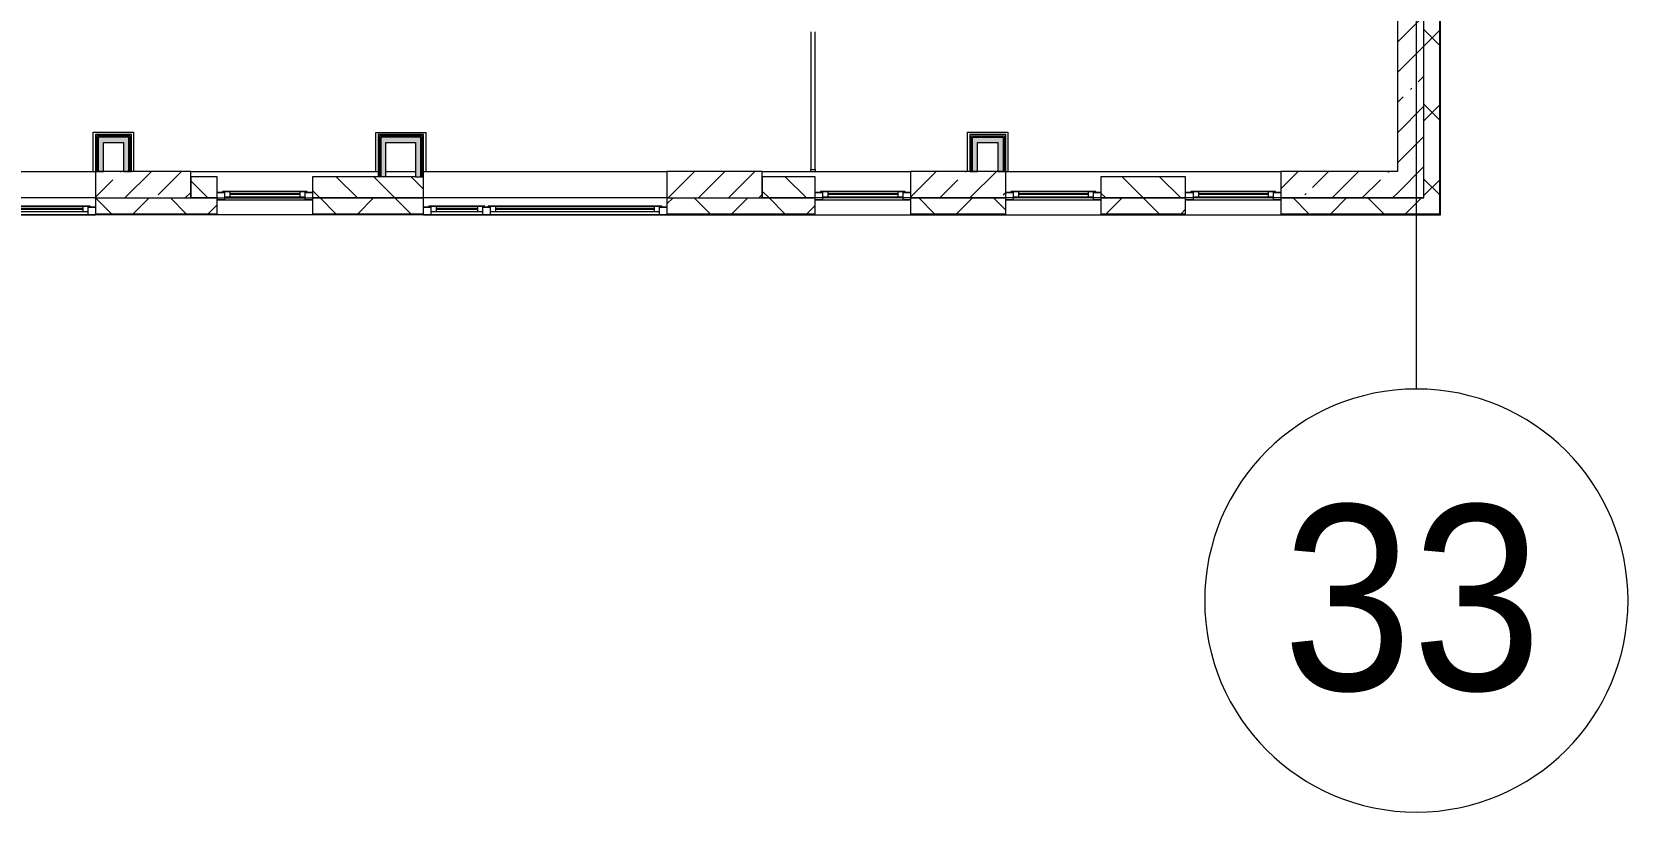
# Model space of a CAD drawing. Header units: millimetres. Extents: x 35147 to 231677, y -8553 to 29000.
# Drawn here: x 216597 to 231677, y -5906 to 1470 of the extents above; entities that cross this region are included whole.
import ezdxf

# ---------------------------------------------------------------- set-up
doc = ezdxf.new("R2010")
doc.units = ezdxf.units.MM
for name, color, linetype, lineweight, true_color in [('A-FLOR-1', 7, 'Continuous', 5, 0xaaaaaa), ('I-WALL-1', 7, 'Continuous', 5, 0xe7e7e7), ('I-WALL-2', 7, 'Continuous', 9, 0xe7e7e7)]:
    doc.layers.add(name, color=color, linetype=linetype, lineweight=lineweight, true_color=true_color)
for name, color, linetype, lineweight in [('A-GLAZ-2', 7, 'Continuous', 5), ('A-WALL', 7, 'Continuous', 9), ('A-WALL-2', 7, 'Continuous', 5), ('I-WALL-3', 7, 'Continuous', 5), ('S-COLS-1', 7, 'Continuous', 5), ('Оси', 7, 'Continuous', 9), ('Оси-1', 7, 'Continuous', 20)]:
    doc.layers.add(name, color=color, linetype=linetype, lineweight=lineweight)
doc.styles.add('Arial_1', font='arial.ttf', dxfattribs={"width": 0.9, "height": 1750})
pattern_1 = [(45, (104667.4, 0), (-353.5534, 353.5534), []), (135, (104667.4, 0), (-353.5534, -353.5534), [])]
pattern_2 = [(45, (104667.4, 0), (-285.1231, 285.1231), []), (45, (104952.5, 0), (-285.1231, 285.1231), [504.031, -100.806, 16.764, -84.042])]
pattern_3 = [(45, (104667.4, 0), (-530.33, 530.33), []), (135, (104667.4, 0), (-530.33, -530.33), [])]

# ---------------------------------------------------------------- blocks, each defined once
blk = doc.blocks.new('120_Окно_СКБ_1Ст - 120_Окно_СКБ_1Ст 900х2500_h_ с форточкой-22876038-2_9_2_птичка')
at = {"layer": 'A-GLAZ-2'}
for p, q in [((-450, -127), (-450, -57)), ((-450, -57), (-380, -57)), ((450, -57), (-450, -57)), ((-380, -127), (-450, -127)), ((-450, -127), (-400, -127)), ((-380, -127), (-400, -127)), ((-400, -127), (-400, -137)), ((-400, -137), (400, -137)), ((400, -137), (-400, -137)), ((-380, -57), (-380, -127)), ((380, -87), (-380, -87)), ((-380, -87), (-380, -127)), ((-330, -137), (-330, -87)), ((-330, -107), (330, -107)), ((330, -117), (-330, -117)), ((330, -137), (330, -87)), ((380, -127), (380, -57)), ((380, -57), (450, -57)), ((380, -127), (380, -87)), ((450, -127), (380, -127)), ((400, -127), (380, -127)), ((400, -127), (450, -127)), ((400, -137), (400, -127)), ((450, -57), (450, -127))]:
    blk.add_line(p, q, dxfattribs=at)
blk = doc.blocks.new('120_Окно_СКБ_2Ст_Фрамуга сверху - 120_Окно_СКБ_2Ст_2300х2500_h_ ДОО-22877051-2_9_2_птичка')
at = {"layer": 'A-GLAZ-2'}
for p, q in [((-1150, 13), (-1150, 83)), ((-1150, 83), (-1080, 83)), ((1150, 83), (-1150, 83)), ((-1080, 13), (-1150, 13)), ((-1150, 13), (-1100, 13)), ((-1080, 13), (-1100, 13)), ((-1100, 13), (-1100, 3)), ((-1100, 3), (540, 3)), ((540, 3), (-1100, 3)), ((-1080, 83), (-1080, 13)), ((-1080, 83), (1080, 83)), ((520, 53), (-1080, 53)), ((-1080, 53), (-1080, 13)), ((-1030, 3), (-1030, 53)), ((-1030, 33), (470, 33)), ((470, 23), (-1030, 23)), ((470, 3), (470, 53)), ((520, 13), (520, 83)), ((520, 83), (590, 83)), ((520, 13), (520, 53)), ((590, 13), (520, 13)), ((540, 13), (520, 13)), ((540, 13), (570, 13)), ((540, 13), (570, 13)), ((540, 3), (540, 13)), ((590, 13), (570, 13)), ((570, 13), (570, 3)), ((570, 3), (1100, 3)), ((1100, 3), (570, 3)), ((590, 83), (590, 13)), ((1080, 53), (590, 53)), ((590, 53), (590, 13)), ((640, 3), (640, 53)), ((640, 33), (1030, 33)), ((1030, 23), (640, 23)), ((1030, 3), (1030, 53)), ((1080, 13), (1080, 83)), ((1080, 83), (1150, 83)), ((1080, 13), (1080, 53)), ((1150, 13), (1080, 13)), ((1100, 13), (1080, 13)), ((1100, 13), (1150, 13)), ((1100, 3), (1100, 13)), ((1150, 83), (1150, 13))]:
    blk.add_line(p, q, dxfattribs=at)
blk = doc.blocks.new('120_Окно_СКБ_1Ст - 120_Окно_СКБ_1Ст 900х2500_h_ с форточкой-22876796-2_9_2_птичка')
at = {"layer": 'A-GLAZ-2'}
for p, q in [((-450, -127), (-450, -57)), ((-450, -57), (-380, -57)), ((450, -57), (-450, -57)), ((-380, -127), (-450, -127)), ((-450, -127), (-400, -127)), ((-380, -127), (-400, -127)), ((-400, -127), (-400, -137)), ((-400, -137), (400, -137)), ((400, -137), (-400, -137)), ((-380, -57), (-380, -127)), ((380, -87), (-380, -87)), ((-380, -87), (-380, -127)), ((-330, -137), (-330, -87)), ((-330, -107), (330, -107)), ((330, -117), (-330, -117)), ((330, -137), (330, -87)), ((380, -127), (380, -57)), ((380, -57), (450, -57)), ((380, -127), (380, -87)), ((450, -127), (380, -127)), ((400, -127), (380, -127)), ((400, -127), (450, -127)), ((400, -137), (400, -127)), ((450, -57), (450, -127))]:
    blk.add_line(p, q, dxfattribs=at)
blk = doc.blocks.new('Ось сетки - D8-29747960-2_9_2_птичка')
at = {"layer": 'Оси-1'}
for start, end in [(360, 180), (180, 360)]:
    blk.add_arc((0, 0), 4, start, end, dxfattribs=at)

msp = doc.modelspace()

# ---------------------------------------------------------------- hatches: boundary and pattern name
at = {"layer": 'A-WALL-2'}
h = msp.add_hatch(dxfattribs=at)
h.set_pattern_fill('FP_84', color=256, style=0, pattern_type=2)
h.set_pattern_definition(pattern_1)
h.paths.add_polyline_path([(229747.4, -250), (229897.4, -250), (229897.4, 7700), (229747.4, 7700), (229747.4, -100)])
h.paths.add_polyline_path([(229897.4, 10000), (229897.4, 11920), (229747.4, 11920), (229747.4, 10000)])
h.paths.add_polyline_path([(229897.4, 13120), (229897.4, 21400), (229747.4, 21400), (229747.4, 13120)])
h = msp.add_hatch(dxfattribs=at)
h.set_pattern_fill('FP_94', color=256, style=0, pattern_type=2)
h.set_pattern_definition([(135, (104667.4, 0), (-176.7767, -176.7767), [])])
h.paths.add_polyline_path([(226697.4, -100), (227497.4, -100), (227497.4, 100), (226697.4, 100)])
h.paths.add_polyline_path([(214826.6, -100), (214897.4, -100), (214897.4, 100), (213597.4, 100), (213597.4, -100), (214362.8, -100)])
h.paths.add_polyline_path([(223638, -100), (223997.4, -100), (223997.4, 100), (223497.4, 100), (223497.4, -100)])
h.paths.add_polyline_path([(218347.4, -100), (218347.4, 100), (218097.4, 100), (218097.4, -100)])
h.paths.add_polyline_path([(219247.4, -100), (220297.4, -100), (220297.4, 100), (219247.4, 100)])
h.paths.add_polyline_path([(199447.4, -100), (199447.4, 100), (199197.4, 100), (199197.4, -100)])
h.paths.add_polyline_path([(200450, -100), (203697.4, -100), (203696.3, 100), (200347.4, 100), (200347.4, -100)])
h.paths.add_polyline_path([(207297.4, -100), (207547.4, -100), (207547.4, 100), (207297.4, 100)])
h.paths.add_polyline_path([(209261.5, -100), (209497.4, -100), (209497.4, 100), (208447.4, 100), (208447.4, -100)])
h.paths.add_polyline_path([(205497.4, -100), (206397.4, -100), (206397.4, 100), (205497.4, 100)])
h.paths.add_polyline_path([(197203.7, -100), (197397.4, -100), (197397.4, 100), (196597.4, 100), (196597.4, -100), (196763.2, -100)])
h = msp.add_hatch(dxfattribs=at)
h.set_pattern_fill('FP_84', color=256, style=0, pattern_type=2)
h.set_pattern_definition(pattern_1)
h.paths.add_polyline_path([(226884.3, -250), (227497.4, -250), (227497.4, -100), (226697.4, -100), (226697.4, -250)])
h.paths.add_polyline_path([(225029.3, -250), (225797.4, -250), (225797.4, -100), (224897.4, -100), (224897.4, -250)])
h.paths.add_polyline_path([(229666.9, -250), (229747.4, -250), (229747.4, -100), (228397.4, -100), (228397.4, -250), (228739.4, -250)])
h.paths.add_polyline_path([(217197.4, -250), (218347.4, -250), (218347.4, -100), (217197.4, -100)])
h.paths.add_polyline_path([(212044, -250), (212697.4, -250), (212697.4, -100), (211797.4, -100), (211797.4, -250)])
h.paths.add_polyline_path([(213597.4, -250), (214897.4, -250), (214897.4, -100), (213597.4, -100)])
h.paths.add_polyline_path([(219247.4, -250), (220297.4, -250), (220297.4, -100), (219247.4, -100)])
h.paths.add_polyline_path([(223997.4, -250), (223997.4, -100), (222597.4, -100), (222597.4, -250), (223638, -250)])
h.paths.add_polyline_path([(206478.9, -250), (207547.4, -250), (207547.4, -100), (205497.4, -100), (205497.4, -250), (206397.4, -250)])
h.paths.add_polyline_path([(208447.4, -250), (209497.4, -250), (209497.4, -100), (208447.4, -100)])
h.paths.add_polyline_path([(203697.4, -250), (204597.4, -250), (204597.4, -100), (200347.4, -100), (200347.4, -250), (203696.3, -250)])
h.paths.add_polyline_path([(198297.4, -250), (199447.4, -250), (199447.4, -100), (198297.4, -100)])
h.paths.add_polyline_path([(193877.4, -250), (195697.4, -250), (195697.4, -100), (193877.4, -100)])
h.paths.add_polyline_path([(196739.9, -250), (197397.4, -250), (197397.4, -100), (196597.4, -100), (196597.4, -250)])
at = {"layer": 'I-WALL-1'}
for points in [[(217222.4, 150), (217272.4, 150), (217272.4, 475), (217222.4, 475), (217222.4, 230.5)], [(217462.4, 425), (217512.4, 425), (217512.4, 475), (217272.4, 475), (217272.4, 425)], [(219892.4, 100), (219942.4, 100), (219942.4, 475), (219892.4, 475), (219892.4, 230.5)], [(220222.4, 425), (220272.4, 425), (220272.4, 475), (219942.4, 475), (219942.4, 425)], [(217512.4, 150), (217512.4, 425), (217462.4, 425), (217462.4, 150)], [(220272.4, 100), (220272.4, 425), (220222.4, 425), (220222.4, 100)]]:
    msp.add_hatch(color=256, dxfattribs=at).paths.add_polyline_path(points)
at = {"layer": 'I-WALL-2'}
for points in [[(225722.4, 425), (225722.4, 475), (225482.4, 475), (225482.4, 425), (225532.4, 425)], [(225722.4, 150), (225772.4, 150), (225772.4, 475), (225722.4, 475), (225722.4, 230.5)], [(225532.4, 150), (225532.4, 425), (225482.4, 425), (225482.4, 150), (225493.1, 150)]]:
    msp.add_hatch(color=256, dxfattribs=at).paths.add_polyline_path(points)
at = {"layer": 'I-WALL-3'}
h = msp.add_hatch(dxfattribs=at)
h.set_pattern_fill('FP_92', color=256, style=0, pattern_type=2)
h.set_pattern_definition(pattern_2)
h.paths.add_polyline_path([(229497.4, -100), (229747.4, -100), (229747.4, 7700), (229497.4, 7700), (229497.4, 150)])
h = msp.add_hatch(dxfattribs=at)
h.set_pattern_fill('FP_184', color=256, style=0, pattern_type=2)
h.set_pattern_definition(pattern_3)
h.paths.add_polyline_path([(217524.9, 150), (217524.9, 475), (217512.4, 475), (217512.4, 150)])
h = msp.add_hatch(dxfattribs=at)
h.set_pattern_fill('FP_184', color=256, style=0, pattern_type=2)
h.set_pattern_definition(pattern_3)
h.paths.add_polyline_path([(217524.9, 150), (217537.4, 150), (217537.4, 487.5), (217524.9, 487.5), (217524.9, 230.5)])
h = msp.add_hatch(dxfattribs=at)
h.set_pattern_fill('FP_184', color=256, style=0, pattern_type=2)
h.set_pattern_definition(pattern_3)
h.paths.add_polyline_path([(219867.4, 100), (219879.9, 100), (219879.9, 500), (219867.4, 500), (219867.4, 230.5)])
h = msp.add_hatch(dxfattribs=at)
h.set_pattern_fill('FP_184', color=256, style=0, pattern_type=2)
h.set_pattern_definition(pattern_3)
h.paths.add_polyline_path([(219879.9, 100), (219892.4, 100), (219892.4, 487.5), (219879.9, 487.5), (219879.9, 230.5)])
h = msp.add_hatch(dxfattribs=at)
h.set_pattern_fill('FP_184', color=256, style=0, pattern_type=2)
h.set_pattern_definition(pattern_3)
h.paths.add_polyline_path([(225772.4, 150), (225784.9, 150), (225784.9, 487.5), (225772.4, 487.5), (225772.4, 230.5)])
h = msp.add_hatch(dxfattribs=at)
h.set_pattern_fill('FP_184', color=256, style=0, pattern_type=2)
h.set_pattern_definition(pattern_3)
h.paths.add_polyline_path([(225784.9, 150), (225797.4, 150), (225797.4, 500), (225784.9, 500), (225784.9, 230.5)])
h = msp.add_hatch(dxfattribs=at)
h.set_pattern_fill('FP_92', color=256, style=0, pattern_type=2)
h.set_pattern_definition(pattern_2)
h.paths.add_polyline_path([(229497.4, -100), (229497.4, 150), (228397.4, 150), (228397.4, -100), (228739.4, -100)])
at = {"layer": 'S-COLS-1'}
h = msp.add_hatch(dxfattribs=at)
h.set_pattern_fill('FP_92', color=256, style=0, pattern_type=2)
h.set_pattern_definition(pattern_2)
h.paths.add_polyline_path([(218097.4, -100), (218097.4, 150), (217197.4, 150), (217197.4, -100), (217609.1, -100)])
h = msp.add_hatch(dxfattribs=at)
h.set_pattern_fill('FP_92', color=256, style=0, pattern_type=2)
h.set_pattern_definition(pattern_2)
h.paths.add_polyline_path([(223497.4, -100), (223497.4, 150), (222597.4, 150), (222597.4, -100), (223174.3, -100)])
h = msp.add_hatch(dxfattribs=at)
h.set_pattern_fill('FP_92', color=256, style=0, pattern_type=2)
h.set_pattern_definition(pattern_2)
h.paths.add_polyline_path([(224897.4, -100), (225797.4, -100), (225797.4, 150), (224897.4, 150)])

# ---------------------------------------------------------------- linework, layer by layer
at = {"layer": 'A-FLOR-1'}
for p, q in [((217176.4, 150), (217176.4, 521)), ((217176.4, 521), (217556.4, 521)), ((217556.4, 521), (217556.4, 150)), ((219847.4, 150), (219847.4, 520)), ((219847.4, 520), (220318.4, 520)), ((220318.4, 520), (220318.4, 150)), ((225436.4, 150), (225436.4, 521)), ((225436.4, 521), (225816.4, 521)), ((225816.4, 521), (225816.4, 150)), ((223957.4, 150), (223957.4, 170)), ((223996.4, 170), (223996.4, 150))]:
    msp.add_line(p, q, dxfattribs=at)
at = {"layer": 'A-WALL'}
for p, q in [((229897.4, -250), (229897.4, 7700)), ((229900.4, -253), (229900.4, 7700)), ((217209.9, 487.5), (217209.9, 150)), ((217524.9, 487.5), (217209.9, 487.5)), ((217222.4, 475), (217222.4, 150)), ((217512.4, 475), (217222.4, 475)), ((217512.4, 150), (217512.4, 475)), ((217524.9, 150), (217524.9, 487.5)), ((219879.9, 487.5), (219879.9, 100)), ((220284.9, 487.5), (219879.9, 487.5)), ((219892.4, 475), (219892.4, 100)), ((220272.4, 475), (219892.4, 475)), ((220272.4, 100), (220272.4, 475)), ((220284.9, 100), (220284.9, 487.5)), ((225469.9, 487.5), (225784.9, 487.5)), ((225469.9, 150), (225469.9, 487.5)), ((225482.4, 475), (225772.4, 475)), ((225482.4, 150), (225482.4, 475)), ((225772.4, 475), (225772.4, 150)), ((225784.9, 487.5), (225784.9, 150)), ((218097.4, -100), (218347.4, -100)), ((218347.4, -100), (218097.4, -100)), ((219247.4, -100), (220297.4, -100)), ((220297.4, -100), (219247.4, -100)), ((223497.4, -100), (223997.4, -100)), ((223997.4, -100), (223497.4, -100)), ((226697.4, -100), (227497.4, -100)), ((227497.4, -100), (226697.4, -100)), ((217197.4, -250), (218347.4, -250)), ((217197.4, -253), (218347.4, -253)), ((219247.4, -250), (220297.4, -250)), ((219247.4, -253), (220297.4, -253)), ((222597.4, -250), (223997.4, -250)), ((222597.4, -253), (223997.4, -253)), ((224897.4, -250), (225797.4, -250)), ((224897.4, -253), (225797.4, -253)), ((226697.4, -250), (227497.4, -250)), ((226697.4, -253), (227497.4, -253)), ((228397.4, -250), (229897.4, -250)), ((228397.4, -253), (229900.4, -253))]:
    msp.add_line(p, q, dxfattribs=at)
at = {"layer": 'A-WALL-2'}
for p, q in [((229905.4, -258), (229905.4, 21558)), ((218347.4, 100), (218097.4, 100)), ((218097.4, 100), (218097.4, -100)), ((218347.4, -258), (218347.4, 100)), ((220222.4, 100), (219247.4, 100)), ((219247.4, 100), (219247.4, -258)), ((220297.4, -258), (220297.4, 100)), ((223997.4, 100), (223497.4, 100)), ((223497.4, 100), (223497.4, -100)), ((223997.4, -258), (223997.4, 100)), ((227497.4, 100), (226697.4, 100)), ((226697.4, 100), (226697.4, -258)), ((227497.4, -258), (227497.4, 100)), ((217197.4, -100), (217197.4, -258)), ((217197.4, -100), (218097.4, -100)), ((218347.4, -100), (219247.4, -100)), ((222597.4, -100), (222597.4, -258)), ((222597.4, -100), (223497.4, -100)), ((225797.4, -100), (224897.4, -100)), ((224897.4, -100), (224897.4, -258)), ((225797.4, -258), (225797.4, -100)), ((229747.4, -100), (228397.4, -100)), ((228397.4, -100), (228397.4, -258)), ((222597.4, -258), (211797.4, -258)), ((222597.4, -258), (229905.4, -258))]:
    msp.add_line(p, q, dxfattribs=at)
at = {"layer": 'I-WALL-3'}
for p, q in [((229497.4, 10000), (229497.4, 150)), ((229747.4, -100), (229747.4, 10000)), ((223957.4, 1470), (223957.4, 170)), ((223997.4, 170), (223997.4, 1470)), ((217197.4, 500), (217197.4, 150)), ((217537.4, 500), (217197.4, 500)), ((217537.4, 150), (217537.4, 500)), ((219867.4, 500), (219867.4, 100)), ((220297.4, 500), (219867.4, 500)), ((220297.4, 100), (220297.4, 500)), ((225797.4, 500), (225457.4, 500)), ((225457.4, 500), (225457.4, 150)), ((225797.4, 150), (225797.4, 500)), ((217272.4, 150), (217272.4, 425)), ((217272.4, 425), (217462.4, 425)), ((217462.4, 425), (217462.4, 150)), ((219942.4, 100), (219942.4, 425)), ((219942.4, 425), (220222.4, 425)), ((220222.4, 425), (220222.4, 100)), ((225532.4, 425), (225722.4, 425)), ((225532.4, 150), (225532.4, 425)), ((225722.4, 425), (225722.4, 150)), ((223957.4, 170), (223997.4, 170)), ((214417.4, 150), (217197.4, 150)), ((217197.4, 150), (217272.4, 150)), ((217462.4, 150), (217537.4, 150)), ((218097.4, 150), (219867.4, 150)), ((219942.4, 150), (220222.4, 150)), ((220222.4, 100), (220297.4, 100)), ((220297.4, 150), (222597.4, 150)), ((223497.4, 150), (224897.4, 150)), ((225457.4, 150), (225532.4, 150)), ((225722.4, 150), (225797.4, 150)), ((225797.4, 150), (228397.4, 150)), ((229497.4, 150), (228397.4, 150)), ((228397.4, 150), (228397.4, -100)), ((217197.4, -100), (214897.4, -100)), ((222597.4, -100), (220297.4, -100)), ((224897.4, -100), (223997.4, -100)), ((226697.4, -100), (225797.4, -100)), ((228397.4, -100), (227497.4, -100)), ((228397.4, -100), (229747.4, -100))]:
    msp.add_line(p, q, dxfattribs=at)
at = {"layer": 'S-COLS-1'}
for p, q in [((218097.4, 150), (217197.4, 150)), ((217197.4, 150), (217197.4, -100)), ((218097.4, 100), (218097.4, 150)), ((218097.4, -100), (218097.4, 100)), ((223497.4, 150), (222597.4, 150)), ((222597.4, 150), (222597.4, -100)), ((223497.4, 100), (223497.4, 150)), ((223497.4, -100), (223497.4, 100)), ((225797.4, 150), (224897.4, 150)), ((224897.4, 150), (224897.4, -100)), ((225797.4, -100), (225797.4, 150)), ((217197.4, -100), (218097.4, -100)), ((222597.4, -100), (223497.4, -100)), ((224897.4, -100), (225797.4, -100))]:
    msp.add_line(p, q, dxfattribs=at)
at = {"layer": 'Оси'}
msp.add_line((229677.4, -1906.3), (229677.4, 9979), dxfattribs=at)

# ---------------------------------------------------------------- block references
at = {"layer": 'A-GLAZ-2', "rotation": 180}
for name, p in [('120_Окно_СКБ_1Ст - 120_Окно_СКБ_1Ст 900х2500_h_ с форточкой-22876796-2_9_2_птичка', (218797.4, -175)), ('120_Окно_СКБ_1Ст - 120_Окно_СКБ_1Ст 900х2500_h_ с форточкой-22876038-2_9_2_птичка', (224447.4, -175)), ('120_Окно_СКБ_1Ст - 120_Окно_СКБ_1Ст 900х2500_h_ с форточкой-22876038-2_9_2_птичка', (226247.4, -175)), ('120_Окно_СКБ_1Ст - 120_Окно_СКБ_1Ст 900х2500_h_ с форточкой-22876038-2_9_2_птичка', (227947.4, -175)), ('120_Окно_СКБ_2Ст_Фрамуга сверху - 120_Окно_СКБ_2Ст_2300х2500_h_ ДОО-22877051-2_9_2_птичка', (216047.4, -175)), ('120_Окно_СКБ_2Ст_Фрамуга сверху - 120_Окно_СКБ_2Ст_2300х2500_h_ ДОО-22877051-2_9_2_птичка', (221447.4, -175))]:
    msp.add_blockref(name, p, dxfattribs=at)
at = {"layer": 'Оси-1', "xscale": 499.9999999999995, "yscale": 499.9999999999995, "zscale": 499.9999999999995}
msp.add_blockref('Ось сетки - D8-29747960-2_9_2_птичка', (229677.4, -3906.3), dxfattribs=at)

# ---------------------------------------------------------------- texts
at = {"layer": 'Оси', "insert": (228414.3, -3003), "char_height": 1750, "width": 3030.379, "attachment_point": 1, "style": 'Arial_1'}
msp.add_mtext('33', dxfattribs=at)

doc.saveas('drawing.dxf')
